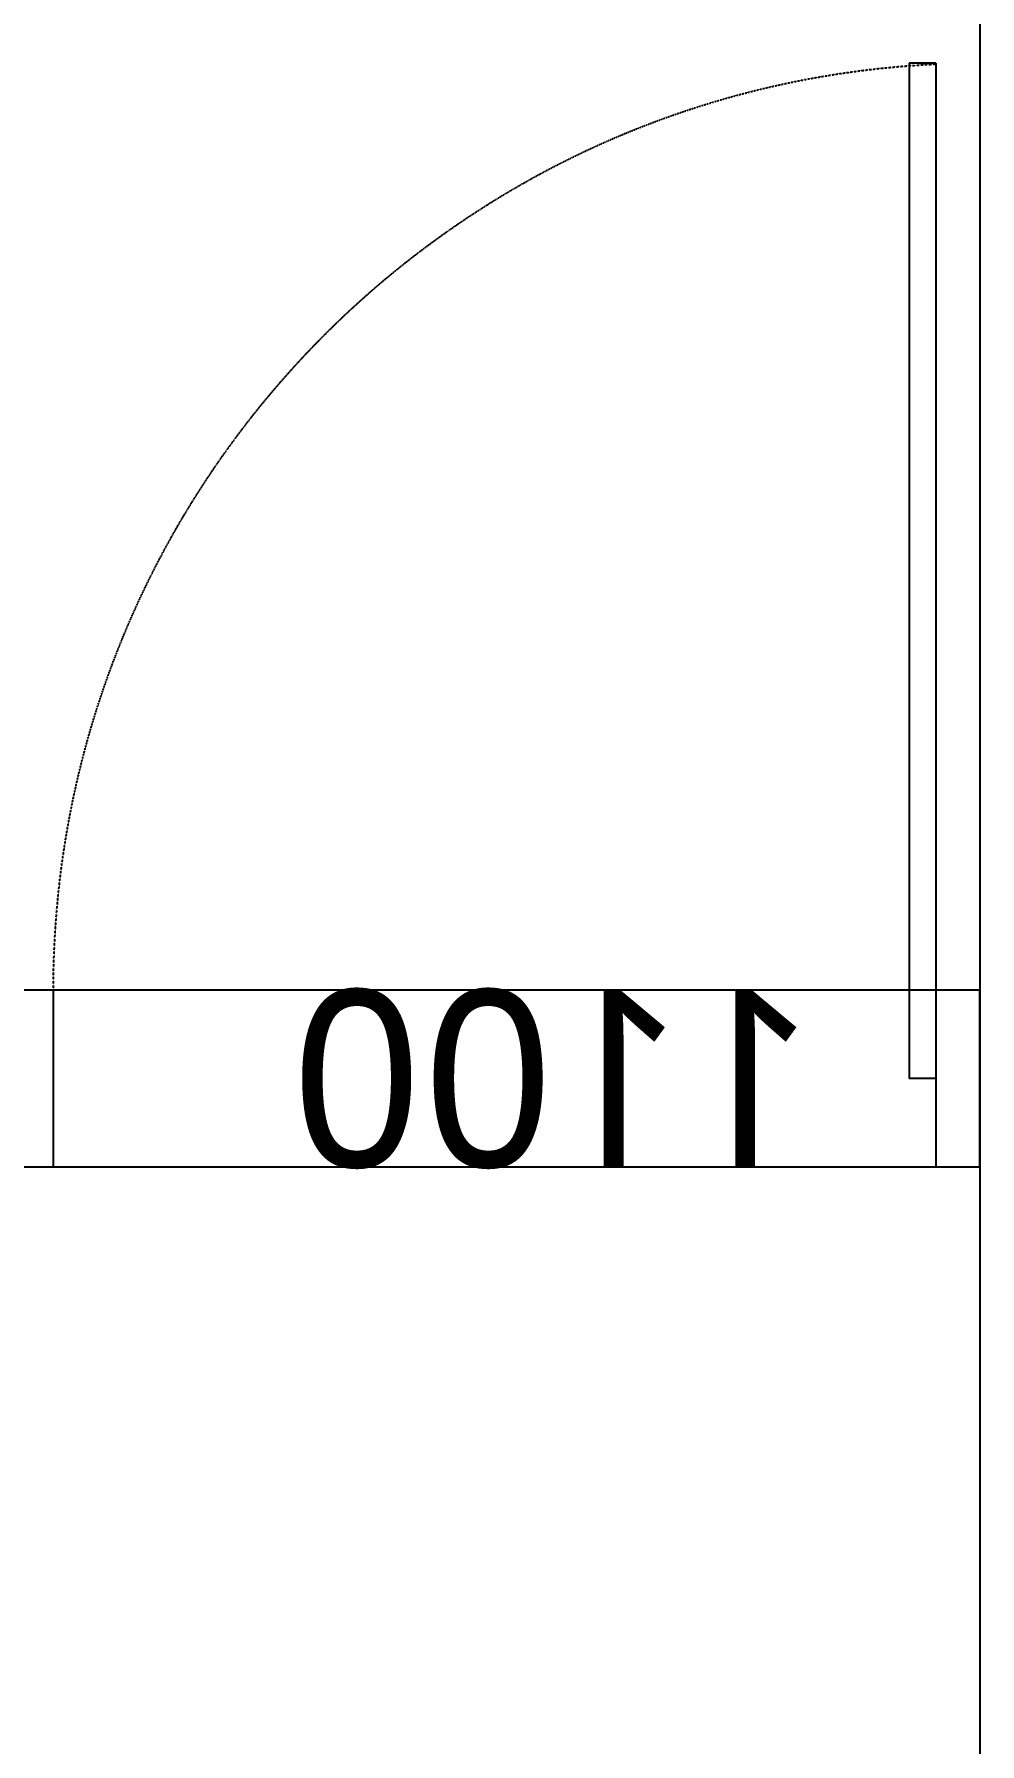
# Model space of a CAD drawing. Header units: millimetres. Extents: x 50157 to 283139, y 29188 to 187058.
# Drawn here: x 161321 to 162393, y 104734 to 106670 of the extents above; entities that cross this region are included whole.
import ezdxf
from ezdxf.enums import TextEntityAlignment as Align

# ---------------------------------------------------------------- set-up
doc = ezdxf.new("R2010")
doc.units = ezdxf.units.MM
doc.linetypes.add('D_HIDDEN', pattern=[0.35, 0.2, -0.15])
doc.layers.get('Defpoints').update_dxf_attribs({"color": 163})
for name, color, linetype in [('A-DOOR', 4, 'Continuous'), ('A-RC', 2, 'Continuous'), ('AA-DWXM-DOOR', 4, 'Continuous'), ('H-PAT 8', 8, 'Continuous')]:
    doc.layers.add(name, color=color, linetype=linetype)
doc.styles.add('LIM_나눔바른고딕_L', font='NanumBarunGothic.ttf')

# ---------------------------------------------------------------- blocks, each defined once
blk = doc.blocks.new('150 프레임 문')
for p, q in [((2463571.4, -3159312.2), (2462521.4, -3159312.2)), ((2463571.4, -3159342.2), (2462421.4, -3159342.2))]:
    blk.add_line(p, q)
for points in [[(2462521.4, -3159312.2), (2462321.4, -3159312.2), (2462321.4, -3159262.2), (2462521.4, -3159262.2)], [(2462521.4, -3160362.2), (2462321.4, -3160362.2), (2462321.4, -3160312.2), (2462521.4, -3160312.2)]]:
    blk.add_lwpolyline(points, close=True)
at = {"layer": 'AA-DWXM-DOOR'}
for p, q in [((2462421.4, -3159312.2), (2462421.4, -3159342.2)), ((2463571.4, -3159312.2), (2463571.4, -3159342.2))]:
    blk.add_line(p, q, dxfattribs=at)
at = {"layer": 'Defpoints'}
for p, q in [((2462321.4, -3160312.2), (2462321.4, -3159312.2)), ((2462521.4, -3159312.2), (2462521.4, -3160312.2))]:
    blk.add_line(p, q, dxfattribs=at)
at = {"layer": 'H-PAT 8', "linetype": 'D_HIDDEN'}
blk.add_arc((2462521.4, -3159262.2), 1050, 270, 357.2706, dxfattribs=at)
at = {"layer": 'Defpoints', "style": 'LIM_나눔바른고딕_L'}
blk.add_text('1100', height=200, rotation=1350, dxfattribs=at).set_placement((2462421.4, -3159745), align=Align.MIDDLE_CENTER)
blk = doc.blocks.new('T-2')
at = {"layer": 'A-RC'}
blk.add_line((-2595286.6, 754965.1), (-2595286.6, 747065.1), dxfattribs=at)
at = {"layer": 'A-DOOR', "linetype": 'Continuous', "ltscale": 300, "xscale": -1, "rotation": 269.9999999999999}
blk.add_blockref('150 프레임 문', (563975.7, -1712656.3), dxfattribs=at)

msp = doc.modelspace()

# ---------------------------------------------------------------- block references
msp.add_blockref('T-2', (2757679.1, -644277.3))

doc.saveas('drawing.dxf')
